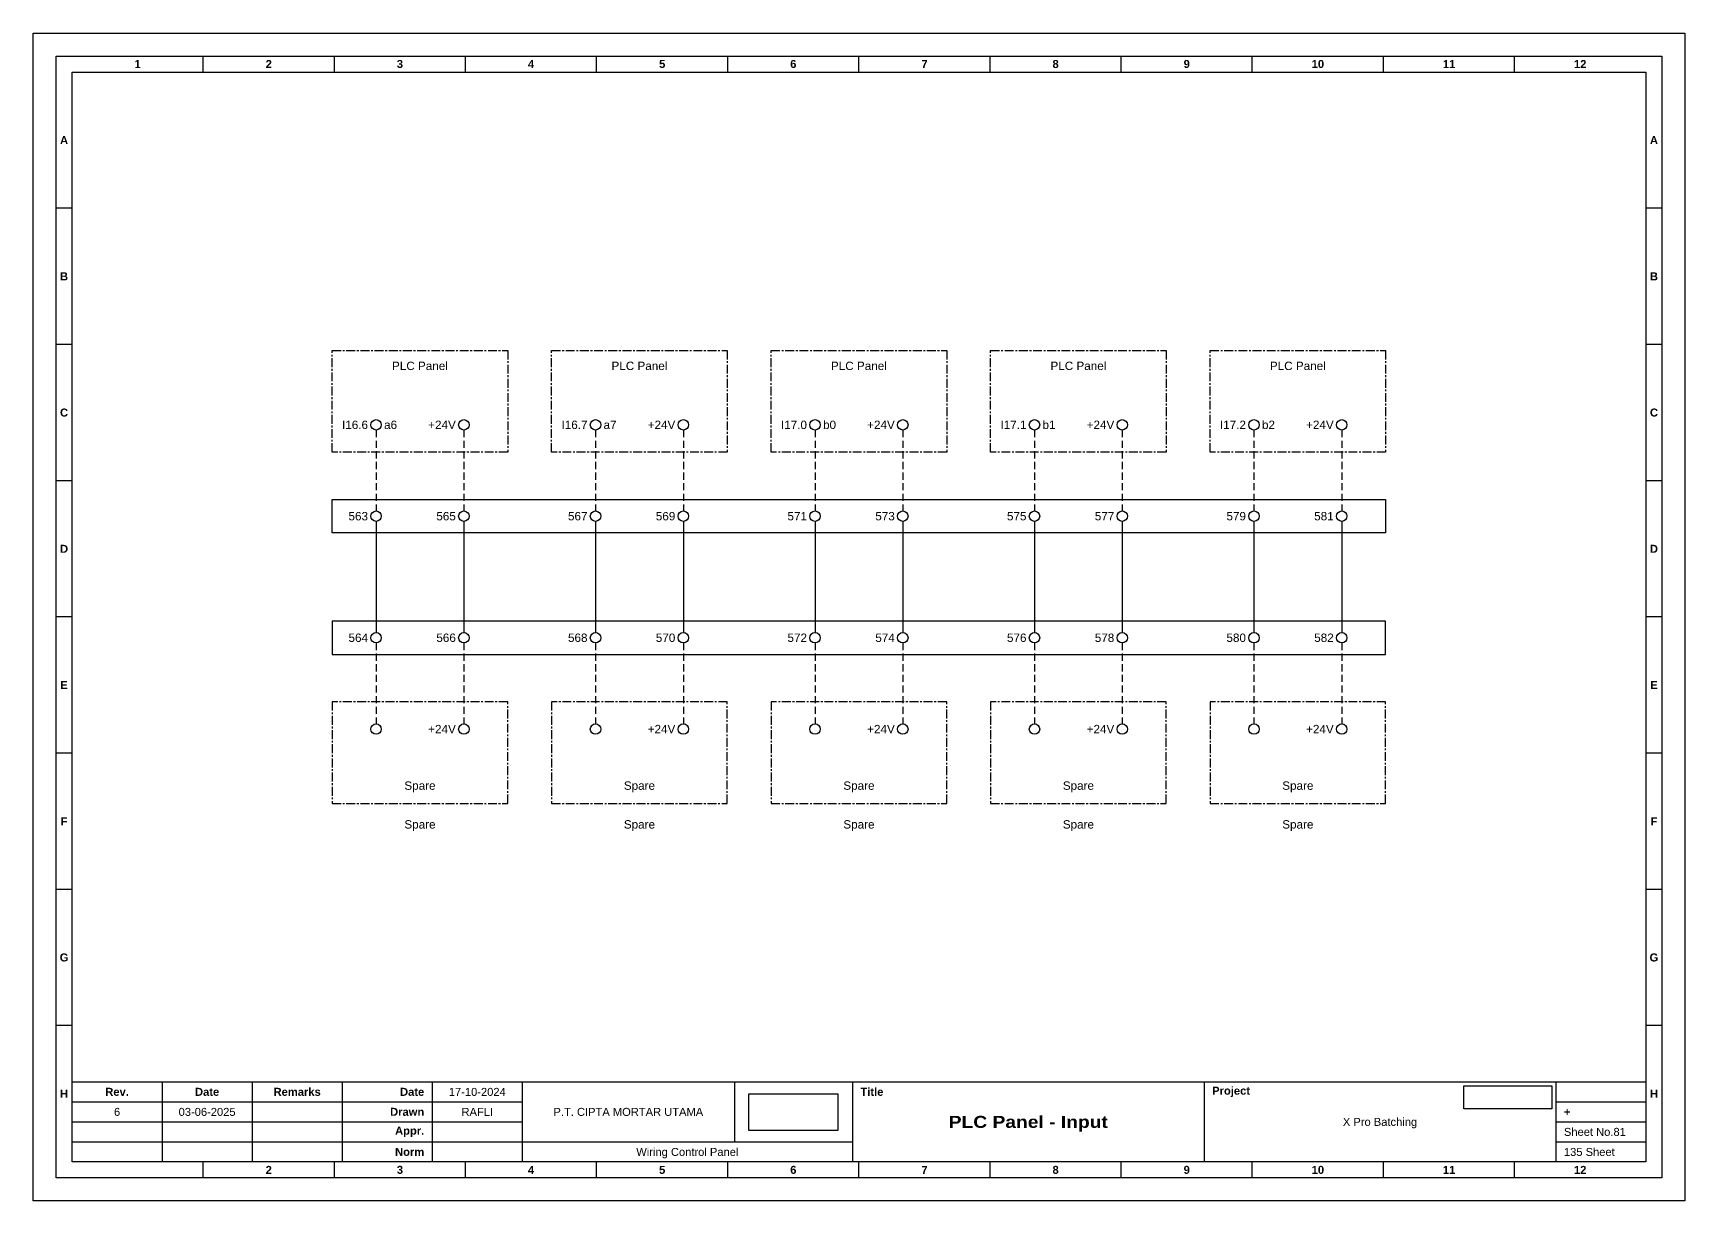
# Model space of a CAD drawing. Header units: millimetres. Extents: x 2277 to 9242, y 1004 to 1739.
# Drawn here: x 7191.2 to 7487.3, y 1266.6 to 1475.9 of the extents above; entities that cross this region are included whole.
import ezdxf
from ezdxf.enums import TextEntityAlignment as Align

# ---------------------------------------------------------------- set-up
doc = ezdxf.new("R2010")
doc.units = ezdxf.units.MM
doc.linetypes.add('CENTER', pattern=[50.8, 31.75, -6.35, 6.35, -6.35])
doc.linetypes.add('HIDDEN', pattern=[9.525, 6.35, -3.175])
doc.styles.add('Bold', font='ariblk.ttf', dxfattribs={"height": 25.4})
doc.styles.get("Standard").update_dxf_attribs({"font": 'arial.ttf'})
picture_1 = doc.add_image_def('image1.png', size_in_pixel=(2048, 847))
picture_2 = doc.add_image_def('image2.png', size_in_pixel=(2092, 542))

# ---------------------------------------------------------------- blocks, each defined once
blk = doc.blocks.new('KOP MU PROJECT')
at = {"color": 6, "ltscale": 50}
for p, q in [((27.74, 184.05), (27.74, 186.66)), ((49.13, 184.05), (49.13, 186.66)), ((70.51, 184.05), (70.51, 186.66)), ((91.89, 184.05), (91.89, 186.66)), ((113.27, 184.05), (113.27, 186.66)), ((134.66, 184.05), (134.66, 186.66)), ((156.04, 184.05), (156.04, 186.66)), ((177.42, 184.05), (177.42, 186.66)), ((198.8, 184.05), (198.8, 186.66)), ((220.19, 184.05), (220.19, 186.66)), ((241.57, 184.05), (241.57, 186.66)), ((6.36, 161.84), (3.75, 161.84)), ((265.59, 161.84), (262.98, 161.84)), ((6.36, 139.63), (3.75, 139.63)), ((265.59, 139.63), (262.98, 139.63)), ((6.36, 117.42), (3.75, 117.42)), ((265.59, 117.42), (262.98, 117.42)), ((6.36, 95.22), (3.75, 95.22)), ((265.59, 95.22), (262.98, 95.22)), ((6.36, 73.01), (3.75, 73.01)), ((265.59, 73.01), (262.98, 73.01)), ((6.36, 50.8), (3.75, 50.8)), ((265.59, 50.8), (262.98, 50.8)), ((6.36, 28.59), (3.75, 28.59)), ((265.59, 28.59), (262.98, 28.59)), ((27.74, 3.75), (27.74, 6.36)), ((49.13, 3.75), (49.13, 6.36)), ((70.51, 3.75), (70.51, 6.36)), ((91.89, 3.75), (91.89, 6.36)), ((113.27, 3.75), (113.27, 6.36)), ((134.66, 3.75), (134.66, 6.36)), ((156.04, 3.75), (156.04, 6.36)), ((177.42, 3.75), (177.42, 6.36)), ((198.8, 3.75), (198.8, 6.36)), ((220.19, 3.75), (220.19, 6.36)), ((241.57, 3.75), (241.57, 6.36))]:
    blk.add_line(p, q, dxfattribs=at)
at = {"ltscale": 50}
for p, q in [((6.36, 19.41), (262.98, 19.41)), ((21.04, 19.41), (21.04, 6.36)), ((35.72, 19.41), (35.72, 6.36)), ((50.41, 19.41), (50.41, 6.36)), ((65.09, 19.41), (65.09, 6.36)), ((79.77, 19.41), (79.77, 6.36)), ((114.35, 19.41), (114.35, 9.62)), ((133.6, 19.41), (133.6, 6.36)), ((190.95, 19.41), (190.95, 6.36)), ((248.3, 19.41), (248.3, 6.36)), ((6.36, 16.15), (79.77, 16.15)), ((248.3, 16.15), (262.98, 16.15)), ((6.36, 12.89), (79.77, 12.89)), ((248.3, 12.89), (262.98, 12.89)), ((6.36, 9.62), (133.6, 9.62)), ((248.3, 9.62), (262.98, 9.62))]:
    blk.add_line(p, q, dxfattribs=at)
at = {"color": 1, "ltscale": 50}
blk.add_lwpolyline([(269.34, 0), (0, 0), (0, 190.41), (269.34, 190.41)], close=True, dxfattribs=at)
at = {"color": 6, "ltscale": 50}
for points in [[(265.59, 3.75), (3.75, 3.75), (3.75, 186.66), (265.59, 186.66)], [(262.98, 6.36), (6.36, 6.36), (6.36, 184.05), (262.98, 184.05)]]:
    blk.add_lwpolyline(points, close=True, dxfattribs=at)
at = {"ltscale": 50, "char_height": 1.305, "attachment_point": 4}
for s, width, heights, insert in [('\\pxqc;{\\fArial|b1|i0|c0|p34;1}', 21.3825, [2.51], (6.36, 185.36)), ('\\pxqc;{\\fArial|b1|i0|c0|p34;2}', 21.3825, [2.51], (27.74, 185.36)), ('\\pxqc;{\\fArial|b1|i0|c0|p34;3}', 21.3825, [2.51], (49.13, 185.36)), ('\\pxqc;{\\fArial|b1|i0|c0|p34;4}', 21.3825, [2.51], (70.51, 185.36)), ('\\pxqc;{\\fArial|b1|i0|c0|p34;5}', 21.3825, [2.51], (91.89, 185.36)), ('\\pxqc;{\\fArial|b1|i0|c0|p34;6}', 21.3825, [2.51], (113.27, 185.36)), ('\\pxqc;{\\fArial|b1|i0|c0|p34;7}', 21.3825, [2.51], (134.66, 185.36)), ('\\pxqc;{\\fArial|b1|i0|c0|p34;8}', 21.3825, [2.51], (156.04, 185.36)), ('\\pxqc;{\\fArial|b1|i0|c0|p34;9}', 21.3825, [2.51], (177.42, 185.36)), ('\\pxqc;{\\fArial|b1|i0|c0|p34;10}', 21.3825, [2.51], (198.8, 185.36)), ('\\pxqc;{\\fArial|b1|i0|c0|p34;11}', 21.3825, [2.51], (220.19, 185.36)), ('\\pxqc;{\\fArial|b1|i0|c0|p34;12}', 21.3825, [2.51], (241.57, 185.36)), ('\\pxqc;{\\fArial|b1|i0|c0|p34;A}', 2.61, [2.51], (3.75, 172.95)), ('\\pxqc;{\\fArial|b1|i0|c0|p34;A}', 2.61, [2.51], (262.98, 172.95)), ('\\pxqc;{\\fArial|b1|i0|c0|p34;B}', 2.61, [2.51], (3.75, 150.74)), ('\\pxqc;{\\fArial|b1|i0|c0|p34;B}', 2.61, [2.51], (262.98, 150.74)), ('\\pxqc;{\\fArial|b1|i0|c0|p34;C}', 2.61, [2.51], (3.75, 128.53)), ('\\pxqc;{\\fArial|b1|i0|c0|p34;C}', 2.61, [2.51], (262.98, 128.53)), ('\\pxqc;{\\fArial|b1|i0|c0|p34;D}', 2.61, [2.51], (3.75, 106.32)), ('\\pxqc;{\\fArial|b1|i0|c0|p34;D}', 2.61, [2.51], (262.98, 106.32)), ('\\pxqc;{\\fArial|b1|i0|c0|p34;E}', 2.61, [2.51], (3.75, 84.11)), ('\\pxqc;{\\fArial|b1|i0|c0|p34;E}', 2.61, [2.51], (262.98, 84.11)), ('\\pxqc;{\\fArial|b1|i0|c0|p34;F}', 2.61, [2.51], (3.75, 61.9)), ('\\pxqc;{\\fArial|b1|i0|c0|p34;F}', 2.61, [2.51], (262.98, 61.9)), ('\\pxqc;{\\fArial|b1|i0|c0|p34;G}', 2.61, [2.51], (3.75, 39.69)), ('\\pxqc;{\\fArial|b1|i0|c0|p34;G}', 2.61, [2.51], (262.98, 39.69)), ('\\pxqc;{\\fArial|b1|i0|c0|p34;H}', 2.61, [2.51], (3.75, 17.47)), ('\\pxqc;{\\fArial|b1|i0|c0|p34;Rev.}', 14.6811, [2.88], (6.36, 17.78)), ('\\pxqc;{\\fArial|b1|i0|c0|p34;Date}', 14.6811, [2.88], (21.04, 17.78)), ('\\pxqc;{\\fArial|b1|i0|c0|p34;Remarks}', 14.6811, [2.88], (35.72, 17.78)), ('\\pxqr;{\\fArial|b1|i0|c0|p34;Date}', 13.3761, [2.88], (50.41, 17.78)), ('\\pxql;{\\fArial|b1|i0|c0|p34;Title}', 50.2419, [2.88], (134.9, 17.78)), ('\\pxql;{\\fArial|b1|i0|c0|p34;Project}', 50.2419, [2.88], (192.25, 17.78)), ('\\pxqc;{\\fArial|b1|i0|c0|p34;H}', 2.61, [2.51], (262.98, 17.47)), ('\\pxqr;{\\fArial|b1|i0|c0|p34;Drawn}', 13.3761, [2.88], (50.41, 14.52)), ('\\pxql;{\\fArial|b1|i0|c0|p34;+}', 14.6811, [2.88], (249.61, 14.52)), ('\\pxqr;{\\fArial|b1|i0|c0|p34;Appr.}', 13.3761, [2.88], (50.41, 11.26)), ('\\pxqr;{\\fArial|b1|i0|c0|p34;Norm}', 13.3761, [2.88], (50.41, 7.99)), ('\\pxqc;{\\fArial|b1|i0|c0|p34;2}', 21.3825, [2.51], (27.74, 5.06)), ('\\pxqc;{\\fArial|b1|i0|c0|p34;3}', 21.3825, [2.51], (49.13, 5.06)), ('\\pxqc;{\\fArial|b1|i0|c0|p34;4}', 21.3825, [2.51], (70.51, 5.06)), ('\\pxqc;{\\fArial|b1|i0|c0|p34;5}', 21.3825, [2.51], (91.89, 5.06)), ('\\pxqc;{\\fArial|b1|i0|c0|p34;6}', 21.3825, [2.51], (113.27, 5.06)), ('\\pxqc;{\\fArial|b1|i0|c0|p34;7}', 21.3825, [2.51], (134.66, 5.06)), ('\\pxqc;{\\fArial|b1|i0|c0|p34;8}', 21.3825, [2.51], (156.04, 5.06)), ('\\pxqc;{\\fArial|b1|i0|c0|p34;9}', 21.3825, [2.51], (177.42, 5.06)), ('\\pxqc;{\\fArial|b1|i0|c0|p34;10}', 21.3825, [2.51], (198.8, 5.06)), ('\\pxqc;{\\fArial|b1|i0|c0|p34;11}', 21.3825, [2.51], (220.19, 5.06)), ('\\pxqc;{\\fArial|b1|i0|c0|p34;12}', 21.3825, [2.51], (241.57, 5.06))]:
    blk.add_mtext_dynamic_manual_height_columns(s, width=width, gutter_width=0.0326, heights=heights, dxfattribs=dict(at, insert=insert))
at = {"ltscale": 50}
for tag, p in [('DATECREATED', (72.43, 17.78)), ('REV', (13.7, 14.52)), ('REVDATE', (28.38, 14.52)), ('REMARKS', (43.06, 14.52)), ('DRAWN', (72.43, 14.52)), ('COMPANY', (97.06, 14.52)), ('PROJECT', (219.62, 12.89)), ('APPR', (72.43, 11.26)), ('NORM', (72.43, 7.99)), ('DRAWINGCATEGORY', (106.68, 7.99)), ('DESCRIPTION', (162.27, 10.03))]:
    blk.add_attdef(tag, text='', height=1.3, dxfattribs=at).set_placement(p, align=Align.MIDDLE_CENTER)
at = {"ltscale": 50, "style": 'Bold'}
blk.add_attdef('TITLE', text='', height=1.96, dxfattribs=at).set_placement((162.27, 12.89), align=Align.MIDDLE_CENTER)
at = {"ltscale": 50}
for tag, p in [('SHEETNUMBER', (249.61, 11.26)), ('TOTALSHEET', (249.61, 7.99))]:
    blk.add_attdef(tag, text='', height=1.3, dxfattribs=at).set_placement(p, align=Align.MIDDLE_LEFT)
image = blk.add_image(picture_1, insert=(116.72, 11.48), size_in_units=(14.5, 6), dxfattribs=at)
image.dxf.flags = 15
image = blk.add_image(picture_2, insert=(233.29, 15.04), size_in_units=(14.36, 3.72), dxfattribs=at)
image.dxf.flags = 15

msp = doc.modelspace()

# ---------------------------------------------------------------- linework, layer by layer
at = {"linetype": 'HIDDEN', "ltscale": 0.2}
for p, q in [((7252.69, 1404.75), (7252.69, 1390.25)), ((7268.43, 1404.75), (7268.43, 1390.25)), ((7292.03, 1404.75), (7292.03, 1390.25)), ((7307.77, 1404.75), (7307.77, 1390.25)), ((7331.37, 1404.75), (7331.37, 1390.25)), ((7347.1, 1404.75), (7347.1, 1390.25)), ((7370.71, 1404.75), (7370.71, 1390.25)), ((7386.44, 1404.75), (7386.44, 1390.25)), ((7410.05, 1404.75), (7410.05, 1390.25)), ((7425.78, 1404.75), (7425.78, 1390.25)), ((7252.69, 1366.59), (7252.69, 1352.09)), ((7268.43, 1366.59), (7268.43, 1352.09)), ((7292.03, 1366.59), (7292.03, 1352.09)), ((7307.77, 1366.59), (7307.77, 1352.09)), ((7331.37, 1366.59), (7331.37, 1352.09)), ((7347.1, 1366.59), (7347.1, 1352.09)), ((7370.71, 1366.59), (7370.71, 1352.09)), ((7386.44, 1366.59), (7386.44, 1352.09)), ((7410.05, 1366.59), (7410.05, 1352.09)), ((7425.78, 1366.59), (7425.78, 1352.09))]:
    msp.add_line(p, q, dxfattribs=at)
at = {"ltscale": 0.2}
for p, q in [((7252.69, 1388.38), (7252.69, 1368.46)), ((7268.43, 1388.38), (7268.43, 1368.46)), ((7292.03, 1388.38), (7292.03, 1368.46)), ((7307.77, 1388.38), (7307.77, 1368.46)), ((7331.37, 1388.38), (7331.37, 1368.46)), ((7347.1, 1388.38), (7347.1, 1368.46)), ((7370.71, 1388.38), (7370.71, 1368.46)), ((7386.44, 1388.38), (7386.44, 1368.46)), ((7410.05, 1388.38), (7410.05, 1368.46)), ((7425.78, 1388.38), (7425.78, 1368.46))]:
    msp.add_line(p, q, dxfattribs=at)
at = {"linetype": 'CENTER', "ltscale": 0.05}
for points in [[(7244.82, 1419.01), (7276.29, 1419.01), (7276.29, 1400.79), (7244.82, 1400.79)], [(7284.16, 1419.01), (7315.63, 1419.01), (7315.63, 1400.79), (7284.16, 1400.79)], [(7323.5, 1419.01), (7354.97, 1419.01), (7354.97, 1400.79), (7323.5, 1400.79)], [(7362.84, 1419.01), (7394.31, 1419.01), (7394.31, 1400.79), (7362.84, 1400.79)], [(7402.18, 1419.01), (7433.65, 1419.01), (7433.65, 1400.79), (7402.18, 1400.79)], [(7244.82, 1337.83), (7276.29, 1337.83), (7276.29, 1356.05), (7244.82, 1356.05)], [(7284.16, 1337.83), (7315.63, 1337.83), (7315.63, 1356.05), (7284.16, 1356.05)], [(7323.5, 1337.83), (7354.97, 1337.83), (7354.97, 1356.05), (7323.5, 1356.05)], [(7362.84, 1337.83), (7394.31, 1337.83), (7394.31, 1356.05), (7362.84, 1356.05)], [(7402.18, 1337.83), (7433.65, 1337.83), (7433.65, 1356.05), (7402.18, 1356.05)]]:
    msp.add_lwpolyline(points, close=True, dxfattribs=at)
at = {"ltscale": 0.05}
for points in [[(7244.82, 1392.32), (7433.65, 1392.32), (7433.65, 1386.31), (7244.82, 1386.31)], [(7244.82, 1364.52), (7433.65, 1364.52), (7433.65, 1370.53), (7244.82, 1370.53)]]:
    msp.add_lwpolyline(points, close=True, dxfattribs=at)
for centre in [(7252.69, 1405.69), (7268.43, 1405.69), (7292.03, 1405.69), (7307.77, 1405.69), (7331.37, 1405.69), (7347.1, 1405.69), (7370.71, 1405.69), (7386.44, 1405.69), (7410.05, 1405.69), (7425.78, 1405.69), (7252.69, 1389.32), (7268.43, 1389.32), (7292.03, 1389.32), (7307.77, 1389.32), (7331.37, 1389.32), (7347.1, 1389.32), (7370.71, 1389.32), (7386.44, 1389.32), (7410.05, 1389.32), (7425.78, 1389.32), (7252.69, 1367.53), (7268.43, 1367.53), (7292.03, 1367.53), (7307.77, 1367.53), (7331.37, 1367.53), (7347.1, 1367.53), (7370.71, 1367.53), (7386.44, 1367.53), (7410.05, 1367.53), (7425.78, 1367.53), (7252.69, 1351.16), (7268.43, 1351.16), (7292.03, 1351.16), (7307.77, 1351.16), (7331.37, 1351.16), (7347.1, 1351.16), (7370.71, 1351.16), (7386.44, 1351.16), (7410.05, 1351.16), (7425.78, 1351.16)]:
    msp.add_circle(centre, 0.938)

# ---------------------------------------------------------------- block references
at = {"xscale": 1.099296583304004, "yscale": 1.099296583304004, "zscale": 1.099296583304004}
msp.add_blockref('KOP MU PROJECT', (7191.21, 1266.59), dxfattribs=at).add_auto_attribs({'TITLE': 'PLC Panel - Input', 'PROJECT': 'X Pro Batching', 'COMPANY': 'P.T. CIPTA MORTAR UTAMA', 'DRAWINGCATEGORY': 'Wiring Control Panel', 'DRAWN': 'RAFLI', 'DATECREATED': '17-10-2024', 'REVDATE': '03-06-2025', 'REV': '6', 'SHEETNUMBER': 'Sheet No.81', 'TOTALSHEET': '135 Sheet'})

# ---------------------------------------------------------------- texts
for s, p in [('PLC Panel', (7260.56, 1417.01)), ('PLC Panel', (7299.9, 1417.01)), ('PLC Panel', (7339.24, 1417.01)), ('PLC Panel', (7378.58, 1417.01)), ('PLC Panel', (7417.91, 1417.01)), ('Spare', (7260.56, 1334.83)), ('Spare', (7299.9, 1334.83)), ('Spare', (7339.24, 1334.83)), ('Spare', (7378.58, 1334.83)), ('Spare', (7417.91, 1334.83))]:
    msp.add_text(s, height=1.5).set_placement(p, align=Align.TOP_CENTER)
for s, p in [('I16.6', (7251.25, 1405.69)), ('+24V', (7266.99, 1405.69)), ('I16.7', (7290.59, 1405.69)), ('+24V', (7306.33, 1405.69)), ('I17.0', (7329.93, 1405.69)), ('+24V', (7345.67, 1405.69)), ('I17.1', (7369.27, 1405.69)), ('+24V', (7385.01, 1405.69)), ('I17.2', (7408.61, 1405.69)), ('+24V', (7424.34, 1405.69)), ('563', (7251.25, 1389.32)), ('565', (7266.99, 1389.32)), ('567', (7290.59, 1389.32)), ('569', (7306.33, 1389.32)), ('571', (7329.93, 1389.32)), ('573', (7345.67, 1389.32)), ('575', (7369.27, 1389.32)), ('577', (7385.01, 1389.32)), ('579', (7408.61, 1389.32)), ('581', (7424.34, 1389.32)), ('564', (7251.25, 1367.53)), ('566', (7266.99, 1367.53)), ('568', (7290.59, 1367.53)), ('570', (7306.33, 1367.53)), ('572', (7329.93, 1367.53)), ('574', (7345.67, 1367.53)), ('576', (7369.27, 1367.53)), ('578', (7385.01, 1367.53)), ('580', (7408.61, 1367.53)), ('582', (7424.34, 1367.53)), ('+24V', (7266.99, 1351.16)), ('+24V', (7306.33, 1351.16)), ('+24V', (7345.67, 1351.16)), ('+24V', (7385.01, 1351.16)), ('+24V', (7424.34, 1351.16))]:
    msp.add_text(s, height=1.5).set_placement(p, align=Align.MIDDLE_RIGHT)
for s, p in [('a6', (7254.13, 1405.69)), ('a7', (7293.47, 1405.69)), ('b0', (7332.81, 1405.69)), ('b1', (7372.15, 1405.69)), ('b2', (7411.48, 1405.69))]:
    msp.add_text(s, height=1.5).set_placement(p, align=Align.MIDDLE_LEFT)
for p in [(7260.56, 1339.83), (7299.9, 1339.83), (7339.24, 1339.83), (7378.58, 1339.83), (7417.91, 1339.83)]:
    msp.add_text('Spare', height=1.5).set_placement(p, align=Align.BOTTOM_CENTER)

doc.saveas('drawing.dxf')
